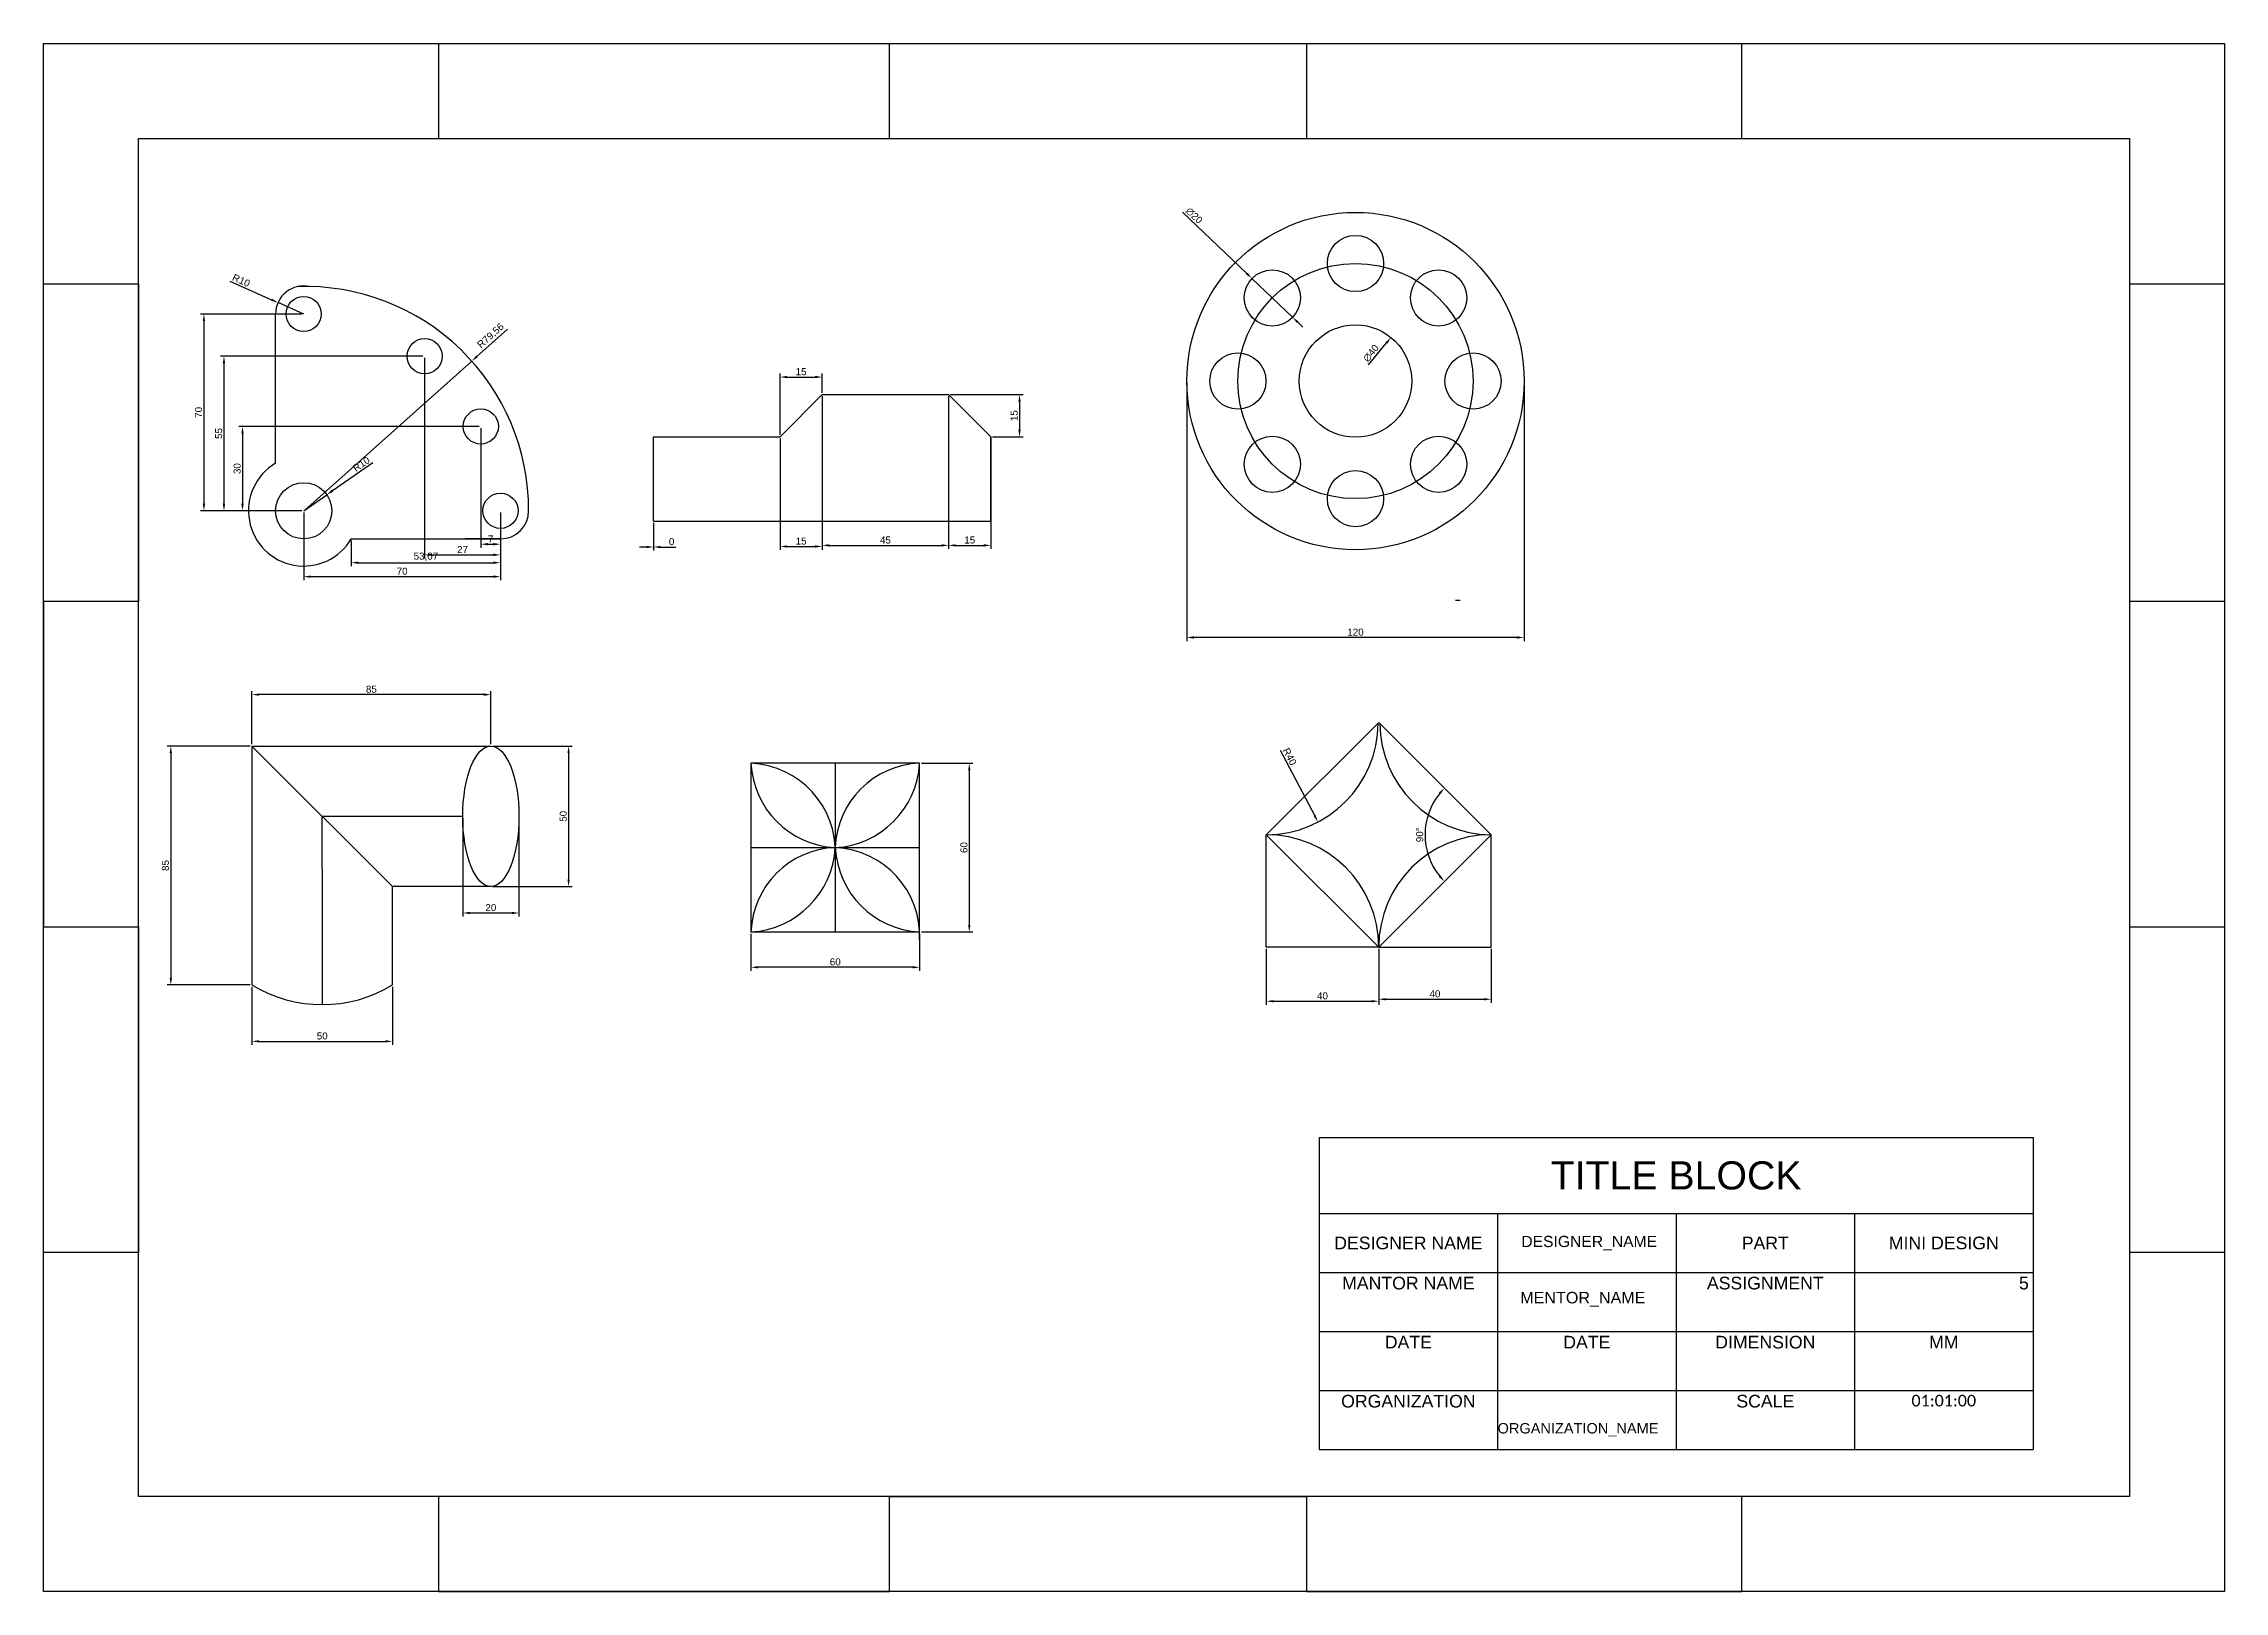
# Model space of a CAD drawing. Header units: millimetres. Extents: x 1757 to 2533, y 1409 to 1959.
import ezdxf

# ---------------------------------------------------------------- set-up
doc = ezdxf.new("R2010")
doc.units = ezdxf.units.MM
doc.styles.get("Standard").update_dxf_attribs({"font": 'arial.ttf'})
doc.dimstyles.new('ISO-25', dxfattribs={"dimtxt": 2.5, "dimasz": 2.5, "dimexe": 1.25, "dimexo": 0.625, "dimtad": 1, "dimtxsty": 'Standard', "dimcen": 2.5, "dimadec": 0, "dimazin": 0, "dimtfac": 1, "dimtmove": 0, "dimatfit": 3, "dimfxl": 1, "dimarcsym": 0})

# ---------------------------------------------------------------- blocks, each defined once
blk = doc.blocks.new('*D2')
at = {"color": 0, "lineweight": -2, "transparency": 16777216}
for p, q in [((1849.19, 1862.97), (1813.06, 1862.97)), ((1814.31, 1860.47), (1814.31, 1795.47)), ((1849.19, 1792.97), (1813.06, 1792.97))]:
    blk.add_line(p, q, dxfattribs=at)
at = {"color": 0, "transparency": 16777216}
for points in [[(1813.89, 1860.47), (1814.72, 1860.47), (1814.31, 1862.97)], [(1813.89, 1795.47), (1814.72, 1795.47), (1814.31, 1792.97)]]:
    blk.add_solid(points, dxfattribs=at)
at = {"layer": 'Defpoints', "color": 0, "transparency": 16777216}
for p in [(1849.82, 1862.97), (1814.31, 1792.97), (1849.82, 1792.97)]:
    blk.add_point(p, dxfattribs=at)
at = {"color": 0, "transparency": 16777216, "insert": (1812.41, 1827.97), "char_height": 2.5, "attachment_point": 5, "rotation": 90}
blk.add_mtext('70', dxfattribs=at)
blk = doc.blocks.new('*D3')
at = {"color": 0, "lineweight": -2, "transparency": 16777216}
for p, q in [((1892.19, 1847.97), (1820.19, 1847.97)), ((1821.44, 1845.47), (1821.44, 1795.47)), ((1849.19, 1792.97), (1820.19, 1792.97))]:
    blk.add_line(p, q, dxfattribs=at)
at = {"color": 0, "transparency": 16777216}
for points in [[(1821.02, 1845.47), (1821.86, 1845.47), (1821.44, 1847.97)], [(1821.02, 1795.47), (1821.86, 1795.47), (1821.44, 1792.97)]]:
    blk.add_solid(points, dxfattribs=at)
at = {"layer": 'Defpoints', "color": 0, "transparency": 16777216}
for p in [(1892.82, 1847.97), (1821.44, 1792.97), (1849.82, 1792.97)]:
    blk.add_point(p, dxfattribs=at)
at = {"color": 0, "transparency": 16777216, "insert": (1819.55, 1820.47), "char_height": 2.5, "attachment_point": 5, "rotation": 90}
blk.add_mtext('55', dxfattribs=at)
blk = doc.blocks.new('*D4')
at = {"color": 0, "lineweight": -2, "transparency": 16777216}
for p, q in [((1912.19, 1822.97), (1826.78, 1822.97)), ((1828.03, 1820.47), (1828.03, 1795.47)), ((1849.19, 1792.97), (1826.78, 1792.97))]:
    blk.add_line(p, q, dxfattribs=at)
at = {"color": 0, "transparency": 16777216}
for points in [[(1827.61, 1820.47), (1828.44, 1820.47), (1828.03, 1822.97)], [(1827.61, 1795.47), (1828.44, 1795.47), (1828.03, 1792.97)]]:
    blk.add_solid(points, dxfattribs=at)
at = {"layer": 'Defpoints', "color": 0, "transparency": 16777216}
for p in [(1912.82, 1822.97), (1828.03, 1792.97), (1849.82, 1792.97)]:
    blk.add_point(p, dxfattribs=at)
at = {"color": 0, "transparency": 16777216, "insert": (1826.12, 1807.97), "char_height": 2.5, "attachment_point": 5, "rotation": 90}
blk.add_mtext('30', dxfattribs=at)
blk = doc.blocks.new('*D5')
at = {"color": 0, "lineweight": -2, "transparency": 16777216}
for p, q in [((1874.37, 1810.06), (1860.08, 1800.11)), ((1849.82, 1792.97), (1858.03, 1798.68))]:
    blk.add_line(p, q, dxfattribs=at)
at = {"color": 0, "transparency": 16777216}
blk.add_solid([(1859.84, 1800.45), (1860.32, 1799.76), (1858.03, 1798.68)], dxfattribs=at)
at = {"layer": 'Defpoints', "color": 0, "transparency": 16777216}
for p in [(1849.82, 1792.97), (1858.03, 1798.68)]:
    blk.add_point(p, dxfattribs=at)
at = {"color": 0, "transparency": 16777216, "insert": (1870.33, 1809.56), "char_height": 2.5, "attachment_point": 5, "rotation": 34.83233}
blk.add_mtext('R10', dxfattribs=at)
blk = doc.blocks.new('*D6')
at = {"color": 0, "lineweight": -2, "transparency": 16777216}
for p, q in [((1849.82, 1792.34), (1849.82, 1768.29)), ((1919.82, 1792.34), (1919.82, 1768.29)), ((1852.32, 1769.54), (1917.32, 1769.54))]:
    blk.add_line(p, q, dxfattribs=at)
at = {"color": 0, "transparency": 16777216}
for points in [[(1852.32, 1769.96), (1852.32, 1769.13), (1849.82, 1769.54)], [(1917.32, 1769.96), (1917.32, 1769.13), (1919.82, 1769.54)]]:
    blk.add_solid(points, dxfattribs=at)
at = {"layer": 'Defpoints', "color": 0, "transparency": 16777216}
for p in [(1849.82, 1792.97), (1919.82, 1792.97), (1919.82, 1769.54)]:
    blk.add_point(p, dxfattribs=at)
at = {"color": 0, "transparency": 16777216, "insert": (1884.82, 1771.44), "char_height": 2.5, "attachment_point": 5}
blk.add_mtext('70', dxfattribs=at)
blk = doc.blocks.new('*D7')
at = {"color": 0, "lineweight": -2, "transparency": 16777216}
for p, q in [((1892.82, 1847.34), (1892.82, 1776.04)), ((1895.32, 1777.29), (1917.32, 1777.29)), ((1919.82, 1782.34), (1919.82, 1776.04))]:
    blk.add_line(p, q, dxfattribs=at)
at = {"color": 0, "transparency": 16777216}
for points in [[(1895.32, 1777.7), (1895.32, 1776.87), (1892.82, 1777.29)], [(1917.32, 1777.7), (1917.32, 1776.87), (1919.82, 1777.29)]]:
    blk.add_solid(points, dxfattribs=at)
at = {"layer": 'Defpoints', "color": 0, "transparency": 16777216}
for p in [(1892.82, 1847.97), (1919.82, 1782.97), (1919.82, 1777.29)]:
    blk.add_point(p, dxfattribs=at)
at = {"color": 0, "transparency": 16777216, "insert": (1906.32, 1779.17), "char_height": 2.5, "attachment_point": 5}
blk.add_mtext('27', dxfattribs=at)
blk = doc.blocks.new('*D8')
at = {"color": 0, "lineweight": -2, "transparency": 16777216}
for p, q in [((1912.82, 1822.34), (1912.82, 1779.83)), ((1919.82, 1792.34), (1919.82, 1779.83)), ((1915.32, 1781.08), (1917.32, 1781.08))]:
    blk.add_line(p, q, dxfattribs=at)
at = {"color": 0, "transparency": 16777216}
for points in [[(1915.32, 1781.5), (1915.32, 1780.67), (1912.82, 1781.08)], [(1917.32, 1781.5), (1917.32, 1780.67), (1919.82, 1781.08)]]:
    blk.add_solid(points, dxfattribs=at)
at = {"layer": 'Defpoints', "color": 0, "transparency": 16777216}
for p in [(1912.82, 1822.97), (1919.82, 1792.97), (1919.82, 1781.08)]:
    blk.add_point(p, dxfattribs=at)
at = {"color": 0, "transparency": 16777216, "insert": (1916.32, 1782.96), "char_height": 2.5, "attachment_point": 5}
blk.add_mtext('7', dxfattribs=at)
blk = doc.blocks.new('*D9')
at = {"color": 0, "lineweight": -2, "transparency": 16777216}
for p, q in [((1922.32, 1857.6), (1911.45, 1847.88)), ((1850.26, 1793.21), (1909.59, 1846.22))]:
    blk.add_line(p, q, dxfattribs=at)
at = {"color": 0, "transparency": 16777216}
blk.add_solid([(1911.17, 1848.19), (1911.73, 1847.57), (1909.59, 1846.22)], dxfattribs=at)
at = {"layer": 'Defpoints', "color": 0, "transparency": 16777216}
for p in [(1909.59, 1846.22), (1850.26, 1793.21)]:
    blk.add_point(p, dxfattribs=at)
at = {"color": 0, "transparency": 16777216, "insert": (1916.4, 1855.16), "char_height": 2.5, "attachment_point": 5, "rotation": 41.78082}
blk.add_mtext('R79,56', dxfattribs=at)
blk = doc.blocks.new('*D10')
at = {"color": 0, "lineweight": -2, "transparency": 16777216}
for p, q in [((1823.51, 1874.64), (1838.39, 1868.04)), ((1849.82, 1862.97), (1840.68, 1867.02))]:
    blk.add_line(p, q, dxfattribs=at)
at = {"color": 0, "transparency": 16777216}
blk.add_solid([(1838.56, 1868.42), (1838.22, 1867.65), (1840.68, 1867.02)], dxfattribs=at)
at = {"layer": 'Defpoints', "color": 0, "transparency": 16777216}
for p in [(1840.68, 1867.02), (1849.82, 1862.97)]:
    blk.add_point(p, dxfattribs=at)
at = {"color": 0, "transparency": 16777216, "insert": (1827.58, 1874.91), "char_height": 2.5, "attachment_point": 5, "rotation": 336.07832}
blk.add_mtext('R10', dxfattribs=at)
blk = doc.blocks.new('*D11')
at = {"color": 0, "lineweight": -2, "transparency": 16777216}
for p, q in [((1866.74, 1782.34), (1866.74, 1773.24)), ((1919.82, 1782.34), (1919.82, 1773.24)), ((1869.24, 1774.49), (1917.32, 1774.49))]:
    blk.add_line(p, q, dxfattribs=at)
at = {"color": 0, "transparency": 16777216}
for points in [[(1869.24, 1774.91), (1869.24, 1774.08), (1866.74, 1774.49)], [(1917.32, 1774.91), (1917.32, 1774.08), (1919.82, 1774.49)]]:
    blk.add_solid(points, dxfattribs=at)
at = {"layer": 'Defpoints', "color": 0, "transparency": 16777216}
for p in [(1866.74, 1782.97), (1919.82, 1782.97), (1919.82, 1774.49)]:
    blk.add_point(p, dxfattribs=at)
at = {"color": 0, "transparency": 16777216, "insert": (1893.28, 1776.62), "char_height": 2.5, "attachment_point": 5}
blk.add_mtext('53,07', dxfattribs=at)
blk = doc.blocks.new('*D12')
at = {"color": 0, "lineweight": -2, "transparency": 16777216}
for p, q in [((1974.27, 1788.69), (1974.27, 1778.83)), ((1974.27, 1788.69), (1974.27, 1778.83)), ((1971.77, 1780.08), (1969.27, 1780.08)), ((1976.77, 1780.08), (1982.15, 1780.08))]:
    blk.add_line(p, q, dxfattribs=at)
at = {"color": 0, "transparency": 16777216}
for points in [[(1971.77, 1780.5), (1971.77, 1779.66), (1974.27, 1780.08)], [(1976.77, 1780.5), (1976.77, 1779.66), (1974.27, 1780.08)]]:
    blk.add_solid(points, dxfattribs=at)
at = {"layer": 'Defpoints', "color": 0, "transparency": 16777216}
for p in [(1974.27, 1789.31), (1974.27, 1789.31), (1974.27, 1780.08)]:
    blk.add_point(p, dxfattribs=at)
at = {"color": 0, "transparency": 16777216, "insert": (1980.71, 1781.98), "char_height": 2.5, "attachment_point": 5}
blk.add_mtext('0', dxfattribs=at)
blk = doc.blocks.new('*D13')
at = {"color": 0, "lineweight": -2, "transparency": 16777216}
for p, q in [((2034.27, 1833.69), (2034.27, 1779.02)), ((2019.27, 1818.69), (2019.27, 1779.02)), ((2021.77, 1780.27), (2031.77, 1780.27))]:
    blk.add_line(p, q, dxfattribs=at)
at = {"color": 0, "transparency": 16777216}
for points in [[(2021.77, 1780.69), (2021.77, 1779.86), (2019.27, 1780.27)], [(2031.77, 1780.69), (2031.77, 1779.86), (2034.27, 1780.27)]]:
    blk.add_solid(points, dxfattribs=at)
at = {"layer": 'Defpoints', "color": 0, "transparency": 16777216}
for p in [(2034.27, 1834.31), (2019.27, 1819.31), (2034.27, 1780.27)]:
    blk.add_point(p, dxfattribs=at)
at = {"color": 0, "transparency": 16777216, "insert": (2026.77, 1782.18), "char_height": 2.5, "attachment_point": 5}
blk.add_mtext('15', dxfattribs=at)
blk = doc.blocks.new('*D14')
at = {"color": 0, "lineweight": -2, "transparency": 16777216}
for p, q in [((2034.27, 1833.69), (2034.27, 1779.41)), ((2079.27, 1833.69), (2079.27, 1779.41)), ((2036.77, 1780.66), (2076.77, 1780.66))]:
    blk.add_line(p, q, dxfattribs=at)
at = {"color": 0, "transparency": 16777216}
for points in [[(2036.77, 1781.08), (2036.77, 1780.24), (2034.27, 1780.66)], [(2076.77, 1781.08), (2076.77, 1780.24), (2079.27, 1780.66)]]:
    blk.add_solid(points, dxfattribs=at)
at = {"layer": 'Defpoints', "color": 0, "transparency": 16777216}
for p in [(2034.27, 1834.31), (2079.27, 1834.31), (2079.27, 1780.66)]:
    blk.add_point(p, dxfattribs=at)
at = {"color": 0, "transparency": 16777216, "insert": (2056.77, 1782.56), "char_height": 2.5, "attachment_point": 5}
blk.add_mtext('45', dxfattribs=at)
blk = doc.blocks.new('*D15')
at = {"color": 0, "lineweight": -2, "transparency": 16777216}
for p, q in [((2079.27, 1833.69), (2079.27, 1779.41)), ((2094.27, 1818.69), (2094.27, 1779.41)), ((2081.77, 1780.66), (2091.77, 1780.66))]:
    blk.add_line(p, q, dxfattribs=at)
at = {"color": 0, "transparency": 16777216}
for points in [[(2081.77, 1781.08), (2081.77, 1780.24), (2079.27, 1780.66)], [(2091.77, 1781.08), (2091.77, 1780.24), (2094.27, 1780.66)]]:
    blk.add_solid(points, dxfattribs=at)
at = {"layer": 'Defpoints', "color": 0, "transparency": 16777216}
for p in [(2079.27, 1834.31), (2094.27, 1819.31), (2094.27, 1780.66)]:
    blk.add_point(p, dxfattribs=at)
at = {"color": 0, "transparency": 16777216, "insert": (2086.77, 1782.56), "char_height": 2.5, "attachment_point": 5}
blk.add_mtext('15', dxfattribs=at)
blk = doc.blocks.new('*D16')
at = {"color": 0, "lineweight": -2, "transparency": 16777216}
for p, q in [((2019.27, 1819.94), (2019.27, 1841.79)), ((2021.77, 1840.54), (2031.77, 1840.54)), ((2034.27, 1834.94), (2034.27, 1841.79))]:
    blk.add_line(p, q, dxfattribs=at)
at = {"color": 0, "transparency": 16777216}
for points in [[(2021.77, 1840.96), (2021.77, 1840.13), (2019.27, 1840.54)], [(2031.77, 1840.96), (2031.77, 1840.13), (2034.27, 1840.54)]]:
    blk.add_solid(points, dxfattribs=at)
at = {"layer": 'Defpoints', "color": 0, "transparency": 16777216}
for p in [(2034.27, 1840.54), (2034.27, 1834.31), (2019.27, 1819.31)]:
    blk.add_point(p, dxfattribs=at)
at = {"color": 0, "transparency": 16777216, "insert": (2026.77, 1842.44), "char_height": 2.5, "attachment_point": 5}
blk.add_mtext('15', dxfattribs=at)
blk = doc.blocks.new('*D17')
at = {"color": 0, "lineweight": -2, "transparency": 16777216}
for p, q in [((2079.89, 1834.31), (2105.74, 1834.31)), ((2104.49, 1831.81), (2104.49, 1821.81)), ((2094.89, 1819.31), (2105.74, 1819.31))]:
    blk.add_line(p, q, dxfattribs=at)
at = {"color": 0, "transparency": 16777216}
for points in [[(2104.07, 1831.81), (2104.91, 1831.81), (2104.49, 1834.31)], [(2104.07, 1821.81), (2104.91, 1821.81), (2104.49, 1819.31)]]:
    blk.add_solid(points, dxfattribs=at)
at = {"layer": 'Defpoints', "color": 0, "transparency": 16777216}
for p in [(2079.27, 1834.31), (2094.27, 1819.31), (2104.49, 1819.31)]:
    blk.add_point(p, dxfattribs=at)
at = {"color": 0, "transparency": 16777216, "insert": (2102.59, 1826.81), "char_height": 2.5, "attachment_point": 5, "rotation": 90}
blk.add_mtext('15', dxfattribs=at)
blk = doc.blocks.new('*U18')
blk.add_circle((0, 0), 10)
blk = doc.blocks.new('*U19')
at = {"color": 0, "linetype": 'ByBlock', "lineweight": -2, "transparency": 16777216}
blk.add_blockref('*U18', (2301.26, 1759.21), dxfattribs=at)
for p, rotation in [((2271.67, 1746.96), 45.00000000000001), ((2330.84, 1746.96), 315), ((2259.42, 1717.38), 90), ((2343.09, 1717.38), 270), ((2271.67, 1687.79), 135), ((2330.84, 1687.79), 225.0000000000001), ((2301.26, 1675.54), 180)]:
    blk.add_blockref('*U18', p, dxfattribs=dict(at, rotation=rotation))
blk = doc.blocks.new('*D20')
at = {"color": 0, "lineweight": -2, "transparency": 16777216}
blk.add_line((2228.69, 1844.86), (2235.06, 1852.68), dxfattribs=at)
at = {"color": 0, "transparency": 16777216}
blk.add_solid([(2234.74, 1852.94), (2235.38, 1852.42), (2236.64, 1854.62)], dxfattribs=at)
at = {"layer": 'Defpoints', "color": 0, "transparency": 16777216}
for p in [(2236.64, 1854.62), (2211.37, 1823.61)]:
    blk.add_point(p, dxfattribs=at)
at = {"color": 0, "transparency": 16777216, "insert": (2229.54, 1849.03), "char_height": 2.5, "attachment_point": 5, "rotation": 50.82068}
blk.add_mtext('∅40', dxfattribs=at)
blk = doc.blocks.new('*D21')
at = {"color": 0, "lineweight": -2, "transparency": 16777216}
for p, q in [((2164.01, 1838.49), (2164.01, 1746.64)), ((2284.01, 1838.49), (2284.01, 1746.64)), ((2281.51, 1747.89), (2166.51, 1747.89))]:
    blk.add_line(p, q, dxfattribs=at)
at = {"color": 0, "transparency": 16777216}
for points in [[(2166.51, 1748.31), (2166.51, 1747.47), (2164.01, 1747.89)], [(2281.51, 1748.31), (2281.51, 1747.47), (2284.01, 1747.89)]]:
    blk.add_solid(points, dxfattribs=at)
at = {"layer": 'Defpoints', "color": 0, "transparency": 16777216}
for p in [(2164.01, 1839.12), (2284.01, 1839.12), (2164.01, 1747.89)]:
    blk.add_point(p, dxfattribs=at)
at = {"color": 0, "transparency": 16777216, "insert": (2224.01, 1749.79), "char_height": 2.5, "attachment_point": 5}
blk.add_mtext('120', dxfattribs=at)
blk = doc.blocks.new('*D22')
at = {"color": 0, "lineweight": -2, "transparency": 16777216}
for p, q in [((2162.51, 1899.15), (2185.38, 1877.33)), ((2201.66, 1861.79), (2187.19, 1875.6)), ((2203.47, 1860.07), (2205.27, 1858.34))]:
    blk.add_line(p, q, dxfattribs=at)
at = {"color": 0, "transparency": 16777216}
for points in [[(2185.67, 1877.63), (2185.09, 1877.03), (2187.19, 1875.6)], [(2203.75, 1860.37), (2203.18, 1859.77), (2201.66, 1861.79)]]:
    blk.add_solid(points, dxfattribs=at)
at = {"layer": 'Defpoints', "color": 0, "transparency": 16777216}
for p in [(2187.19, 1875.6), (2201.66, 1861.79)]:
    blk.add_point(p, dxfattribs=at)
at = {"color": 0, "transparency": 16777216, "insert": (2166.6, 1897.97), "char_height": 2.5, "attachment_point": 5, "rotation": 316.33698}
blk.add_mtext('∅20', dxfattribs=at)
blk = doc.blocks.new('*D23')
at = {"color": 0, "lineweight": -2, "transparency": 16777216}
for p, q in [((1906.39, 1683.65), (1906.39, 1648.64)), ((1926.39, 1683.65), (1926.39, 1648.64)), ((1908.89, 1649.89), (1923.89, 1649.89))]:
    blk.add_line(p, q, dxfattribs=at)
at = {"color": 0, "transparency": 16777216}
for points in [[(1908.89, 1650.3), (1908.89, 1649.47), (1906.39, 1649.89)], [(1923.89, 1650.3), (1923.89, 1649.47), (1926.39, 1649.89)]]:
    blk.add_solid(points, dxfattribs=at)
at = {"layer": 'Defpoints', "color": 0, "transparency": 16777216}
for p in [(1906.39, 1684.28), (1926.39, 1684.28), (1926.39, 1649.89)]:
    blk.add_point(p, dxfattribs=at)
at = {"color": 0, "transparency": 16777216, "insert": (1916.39, 1651.79), "char_height": 2.5, "attachment_point": 5}
blk.add_mtext('20', dxfattribs=at)
blk = doc.blocks.new('*D24')
at = {"color": 0, "lineweight": -2, "transparency": 16777216}
for p, q in [((1917.02, 1709.28), (1945.3, 1709.28)), ((1944.05, 1706.78), (1944.05, 1661.78)), ((1917.02, 1659.28), (1945.3, 1659.28))]:
    blk.add_line(p, q, dxfattribs=at)
at = {"color": 0, "transparency": 16777216}
for points in [[(1943.63, 1706.78), (1944.46, 1706.78), (1944.05, 1709.28)], [(1943.63, 1661.78), (1944.46, 1661.78), (1944.05, 1659.28)]]:
    blk.add_solid(points, dxfattribs=at)
at = {"layer": 'Defpoints', "color": 0, "transparency": 16777216}
for p in [(1916.39, 1709.28), (1916.39, 1659.28), (1944.05, 1659.28)]:
    blk.add_point(p, dxfattribs=at)
at = {"color": 0, "transparency": 16777216, "insert": (1942.15, 1684.28), "char_height": 2.5, "attachment_point": 5, "rotation": 90}
blk.add_mtext('50', dxfattribs=at)
blk = doc.blocks.new('*D25')
at = {"color": 0, "lineweight": -2, "transparency": 16777216}
for p, q in [((1831.39, 1709.9), (1831.39, 1728.82)), ((1913.89, 1727.57), (1833.89, 1727.57)), ((1916.39, 1709.9), (1916.39, 1728.82))]:
    blk.add_line(p, q, dxfattribs=at)
at = {"color": 0, "transparency": 16777216}
for points in [[(1833.89, 1727.99), (1833.89, 1727.15), (1831.39, 1727.57)], [(1913.89, 1727.99), (1913.89, 1727.15), (1916.39, 1727.57)]]:
    blk.add_solid(points, dxfattribs=at)
at = {"layer": 'Defpoints', "color": 0, "transparency": 16777216}
for p in [(1831.39, 1727.57), (1831.39, 1709.28), (1916.39, 1709.28)]:
    blk.add_point(p, dxfattribs=at)
at = {"color": 0, "transparency": 16777216, "insert": (1873.89, 1729.47), "char_height": 2.5, "attachment_point": 5}
blk.add_mtext('85', dxfattribs=at)
blk = doc.blocks.new('*D26')
at = {"color": 0, "lineweight": -2, "transparency": 16777216}
for p, q in [((1830.77, 1709.28), (1801.28, 1709.28)), ((1802.53, 1706.78), (1802.53, 1626.78)), ((1830.77, 1624.28), (1801.28, 1624.28))]:
    blk.add_line(p, q, dxfattribs=at)
at = {"color": 0, "transparency": 16777216}
for points in [[(1802.11, 1706.78), (1802.94, 1706.78), (1802.53, 1709.28)], [(1802.11, 1626.78), (1802.94, 1626.78), (1802.53, 1624.28)]]:
    blk.add_solid(points, dxfattribs=at)
at = {"layer": 'Defpoints', "color": 0, "transparency": 16777216}
for p in [(1831.39, 1709.28), (1802.53, 1624.28), (1831.39, 1624.28)]:
    blk.add_point(p, dxfattribs=at)
at = {"color": 0, "transparency": 16777216, "insert": (1800.62, 1666.78), "char_height": 2.5, "attachment_point": 5, "rotation": 90}
blk.add_mtext('85', dxfattribs=at)
blk = doc.blocks.new('*D27')
at = {"color": 0, "lineweight": -2, "transparency": 16777216}
for p, q in [((1831.39, 1623.65), (1831.39, 1602.97)), ((1881.39, 1623.65), (1881.39, 1602.97)), ((1833.89, 1604.22), (1878.89, 1604.22))]:
    blk.add_line(p, q, dxfattribs=at)
at = {"color": 0, "transparency": 16777216}
for points in [[(1833.89, 1604.64), (1833.89, 1603.81), (1831.39, 1604.22)], [(1878.89, 1604.64), (1878.89, 1603.81), (1881.39, 1604.22)]]:
    blk.add_solid(points, dxfattribs=at)
at = {"layer": 'Defpoints', "color": 0, "transparency": 16777216}
for p in [(1831.39, 1624.28), (1881.39, 1624.28), (1881.39, 1604.22)]:
    blk.add_point(p, dxfattribs=at)
at = {"color": 0, "transparency": 16777216, "insert": (1856.39, 1606.12), "char_height": 2.5, "attachment_point": 5}
blk.add_mtext('50', dxfattribs=at)
blk = doc.blocks.new('*D28')
at = {"color": 0, "lineweight": -2, "transparency": 16777216}
for p, q in [((2069.56, 1703.15), (2087.86, 1703.15)), ((2086.61, 1700.65), (2086.61, 1645.65)), ((2069.56, 1643.15), (2087.86, 1643.15))]:
    blk.add_line(p, q, dxfattribs=at)
at = {"color": 0, "transparency": 16777216}
for points in [[(2086.19, 1700.65), (2087.02, 1700.65), (2086.61, 1703.15)], [(2086.19, 1645.65), (2087.02, 1645.65), (2086.61, 1643.15)]]:
    blk.add_solid(points, dxfattribs=at)
at = {"layer": 'Defpoints', "color": 0, "transparency": 16777216}
for p in [(2068.93, 1703.15), (2068.93, 1643.15), (2086.61, 1643.15)]:
    blk.add_point(p, dxfattribs=at)
at = {"color": 0, "transparency": 16777216, "insert": (2084.71, 1673.15), "char_height": 2.5, "attachment_point": 5, "rotation": 90}
blk.add_mtext('60', dxfattribs=at)
blk = doc.blocks.new('*D29')
at = {"color": 0, "lineweight": -2, "transparency": 16777216}
for p, q in [((2008.93, 1642.52), (2008.93, 1629.32)), ((2068.93, 1642.52), (2068.93, 1629.32)), ((2066.43, 1630.57), (2011.43, 1630.57))]:
    blk.add_line(p, q, dxfattribs=at)
at = {"color": 0, "transparency": 16777216}
for points in [[(2011.43, 1630.99), (2011.43, 1630.15), (2008.93, 1630.57)], [(2066.43, 1630.99), (2066.43, 1630.15), (2068.93, 1630.57)]]:
    blk.add_solid(points, dxfattribs=at)
at = {"layer": 'Defpoints', "color": 0, "transparency": 16777216}
for p in [(2008.93, 1643.15), (2068.93, 1643.15), (2008.93, 1630.57)]:
    blk.add_point(p, dxfattribs=at)
at = {"color": 0, "transparency": 16777216, "insert": (2038.93, 1632.47), "char_height": 2.5, "attachment_point": 5}
blk.add_mtext('60', dxfattribs=at)
blk = doc.blocks.new('*D30')
at = {"color": 0, "lineweight": -2, "transparency": 16777216}
blk.add_arc((2272.24, 1677.7), 23.47, 141.10664, 218.89336, dxfattribs=at)
at = {"color": 0, "transparency": 16777216}
for points in [[(2253.67, 1692.72), (2254.29, 1692.16), (2255.65, 1694.3)], [(2254.29, 1663.25), (2253.67, 1662.69), (2255.65, 1661.11)]]:
    blk.add_solid(points, dxfattribs=at)
at = {"layer": 'Defpoints', "color": 0, "transparency": 16777216}
for p in [(2232.28, 1717.66), (2249.57, 1683.78), (2272.28, 1677.75), (2272.28, 1677.66), (2232.28, 1637.75)]:
    blk.add_point(p, dxfattribs=at)
at = {"color": 0, "transparency": 16777216, "insert": (2246.87, 1677.7), "char_height": 2.5, "attachment_point": 5, "rotation": 90}
blk.add_mtext('90°', dxfattribs=at)
blk = doc.blocks.new('*D31')
at = {"color": 0, "lineweight": -2, "transparency": 16777216}
for p, q in [((2192.28, 1637.12), (2192.28, 1617.24)), ((2232.28, 1637.12), (2232.28, 1617.24)), ((2194.78, 1618.49), (2229.78, 1618.49))]:
    blk.add_line(p, q, dxfattribs=at)
at = {"color": 0, "transparency": 16777216}
for points in [[(2194.78, 1618.91), (2194.78, 1618.08), (2192.28, 1618.49)], [(2229.78, 1618.91), (2229.78, 1618.08), (2232.28, 1618.49)]]:
    blk.add_solid(points, dxfattribs=at)
at = {"layer": 'Defpoints', "color": 0, "transparency": 16777216}
for p in [(2192.28, 1637.75), (2232.28, 1637.75), (2232.28, 1618.49)]:
    blk.add_point(p, dxfattribs=at)
at = {"color": 0, "transparency": 16777216, "insert": (2212.28, 1620.39), "char_height": 2.5, "attachment_point": 5}
blk.add_mtext('40', dxfattribs=at)
blk = doc.blocks.new('*D32')
at = {"color": 0, "lineweight": -2, "transparency": 16777216}
for p, q in [((2232.28, 1637.12), (2232.28, 1617.95)), ((2272.28, 1637.12), (2272.28, 1617.95)), ((2234.78, 1619.2), (2269.78, 1619.2))]:
    blk.add_line(p, q, dxfattribs=at)
at = {"color": 0, "transparency": 16777216}
for points in [[(2234.78, 1619.62), (2234.78, 1618.78), (2232.28, 1619.2)], [(2269.78, 1619.62), (2269.78, 1618.78), (2272.28, 1619.2)]]:
    blk.add_solid(points, dxfattribs=at)
at = {"layer": 'Defpoints', "color": 0, "transparency": 16777216}
for p in [(2232.28, 1637.75), (2272.28, 1637.75), (2272.28, 1619.2)]:
    blk.add_point(p, dxfattribs=at)
at = {"color": 0, "transparency": 16777216, "insert": (2252.28, 1621.1), "char_height": 2.5, "attachment_point": 5}
blk.add_mtext('40', dxfattribs=at)
blk = doc.blocks.new('*D33')
at = {"color": 0, "lineweight": -2, "transparency": 16777216}
blk.add_line((2197.25, 1707.83), (2209.51, 1684.45), dxfattribs=at)
at = {"color": 0, "transparency": 16777216}
blk.add_solid([(2209.88, 1684.65), (2209.14, 1684.26), (2210.67, 1682.24)], dxfattribs=at)
at = {"layer": 'Defpoints', "color": 0, "transparency": 16777216}
for p in [(2192.09, 1717.66), (2210.67, 1682.24)]:
    blk.add_point(p, dxfattribs=at)
at = {"color": 0, "transparency": 16777216, "insert": (2200.61, 1705.52), "char_height": 2.5, "attachment_point": 5, "rotation": 297.67085}
blk.add_mtext('R40', dxfattribs=at)
blk = doc.blocks.new('*T35')
at = {"color": 0, "linetype": 'ByBlock', "lineweight": -2, "transparency": 16777216}
for p, q in [((0, 0), (254, 0)), ((0, 0), (0, -111)), ((254, 0), (254, -111)), ((0, -27), (254, -27)), ((63.5, -27), (63.5, -111)), ((127, -27), (127, -111)), ((190.5, -27), (190.5, -111)), ((0, -48), (254, -48)), ((0, -69), (254, -69)), ((0, -90), (254, -90)), ((0, -111), (254, -111))]:
    blk.add_line(p, q, dxfattribs=at)
at = {"color": 0, "transparency": 16777216}
for s, insert, char_height, width, attachment_point in [('TITLE BLOCK', (127, -13.5), 10, 251, 5), ('DESIGNER NAME', (31.75, -37.5), 4.5, 60.5, 5), ('PART', (158.75, -37.5), 4.5, 60.5, 5), ('MINI DESIGN', (222.25, -37.5), 4.5, 60.5, 5), ('MANTOR NAME', (31.75, -49.5), 4.5, 60.5, 2), ('ASSIGNMENT', (158.75, -49.5), 4.5, 60.5, 2), ('5', (252.5, -49.5), 4.5, 60.5, 3), ('DATE', (31.75, -70.5), 4.5, 60.5, 2), ('DATE', (95.25, -70.5), 4.5, 60.5, 2), ('DIMENSION', (158.75, -70.5), 4.5, 60.5, 2), ('MM', (222.25, -70.5), 4.5, 60.5, 2), ('ORGANIZATION', (31.75, -91.5), 4.5, 60.5, 2), ('SCALE', (158.75, -91.5), 4.5, 60.5, 2), ('{\\fCalibri|b0|i0|c0|p34;\\H0.91667x;\\C256;01:01:00', (222.25, -91.5), 4.5, 60.5, 2)]:
    blk.add_mtext(s, dxfattribs=dict(at, insert=insert, char_height=char_height, width=width, attachment_point=attachment_point))

msp = doc.modelspace()

# ---------------------------------------------------------------- linework, layer by layer
for p, q in [((1897.755, 1959.16), (1897.755, 1925.412)), ((2058.269, 1925.412), (2058.269, 1959.16)), ((2058.269, 1959.16), (2206.63, 1959.16)), ((2206.63, 1959.16), (2206.63, 1925.412)), ((2361.442, 1925.412), (2361.442, 1959.16)), ((1897.755, 1925.412), (2058.269, 1925.412)), ((2206.63, 1925.412), (2361.442, 1925.412)), ((1757.272, 1873.708), (1791.02, 1873.708)), ((1791.02, 1873.708), (1791.02, 1760.691)), ((2499.405, 1873.708), (2533.153, 1873.708)), ((2533.153, 1873.708), (2533.153, 1760.691)), ((1839.817, 1809.892), (1839.817, 1862.967)), ((1969.036, 1850.693), (1969.036, 1850.693)), ((2019.27, 1819.312), (2034.27, 1834.312)), ((2034.27, 1834.312), (2079.27, 1834.312)), ((2079.27, 1834.312), (2094.27, 1819.312)), ((1974.27, 1789.312), (1974.27, 1819.312)), ((1974.27, 1819.312), (2019.27, 1819.312)), ((2094.27, 1789.312), (2094.27, 1819.312)), ((2094.27, 1819.312), (2094.27, 1803.588)), ((1919.817, 1792.967), (1919.817, 1792.967)), ((1974.27, 1789.312), (2094.27, 1789.312)), ((1866.743, 1782.967), (1919.817, 1782.967)), ((1919.817, 1782.967), (1907.298, 1782.967)), ((1919.817, 1782.967), (1919.817, 1782.967)), ((1919.817, 1782.967), (1919.817, 1782.967)), ((1919.817, 1782.967), (1919.817, 1782.967)), ((1791.02, 1760.691), (1757.272, 1760.691)), ((1757.272, 1760.691), (1757.272, 1644.918)), ((2259.63, 1761.16), (2261.269, 1761.16)), ((2533.153, 1760.691), (2499.405, 1760.691)), ((2499.405, 1760.691), (2499.405, 1644.918)), ((2192.283, 1677.662), (2232.283, 1717.662)), ((2232.283, 1717.662), (2272.283, 1677.662)), ((1831.392, 1709.28), (1916.392, 1709.28)), ((1831.392, 1709.28), (1831.392, 1624.28)), ((1831.392, 1709.28), (1881.392, 1659.28)), ((2068.933, 1703.149), (2008.933, 1703.149)), ((2008.933, 1703.149), (2008.933, 1643.149)), ((2068.933, 1703.149), (2008.933, 1703.149)), ((2038.933, 1703.149), (2038.933, 1643.149)), ((2068.933, 1643.149), (2068.933, 1703.149)), ((1856.392, 1665.492), (1856.392, 1684.28)), ((1856.392, 1684.28), (1906.392, 1684.28)), ((2192.283, 1637.745), (2192.283, 1677.745)), ((2192.283, 1677.745), (2232.283, 1637.745)), ((2232.283, 1637.745), (2272.283, 1677.745)), ((2272.283, 1637.745), (2272.283, 1677.745)), ((2008.933, 1673.149), (2068.933, 1673.149)), ((1856.392, 1665.492), (1856.392, 1617.29)), ((1916.392, 1659.28), (1881.392, 1659.28)), ((1881.392, 1624.28), (1881.392, 1659.28)), ((1757.272, 1644.918), (1791.02, 1644.918)), ((1791.02, 1644.918), (1791.02, 1529.144)), ((2499.405, 1644.918), (2533.153, 1644.918)), ((2533.153, 1644.918), (2533.153, 1529.144)), ((2008.933, 1643.149), (2068.933, 1643.149)), ((2232.283, 1637.745), (2192.283, 1637.745)), ((2232.283, 1637.745), (2272.283, 1637.745)), ((2281.483, 1637.077), (2281.483, 1637.077)), ((1791.02, 1529.144), (1757.272, 1529.144)), ((2533.153, 1529.144), (2499.405, 1529.144)), ((1897.755, 1442.299), (1897.755, 1408.551)), ((2058.269, 1408.551), (2058.269, 1442.299)), ((2058.269, 1442.299), (2206.63, 1442.299)), ((2206.63, 1442.299), (2206.63, 1408.551)), ((2361.442, 1408.551), (2361.442, 1442.299)), ((1897.755, 1408.551), (2058.269, 1408.551)), ((2206.63, 1408.551), (2361.442, 1408.551))]:
    msp.add_line(p, q)
for points in [[(1757.272, 1959.16), (2533.153, 1959.16), (2533.153, 1408.551), (1757.272, 1408.551)], [(1791.02, 1925.412), (2499.405, 1925.412), (2499.405, 1442.299), (1791.02, 1442.299)]]:
    msp.add_lwpolyline(points, close=True)
for centre, radius in [((2224.005, 1839.115), 60), ((2224.005, 1839.115), 41.835), ((1849.817, 1862.967), 6.253), ((2224.005, 1839.115), 20), ((2224.005, 1839.115), 20), ((1892.817, 1847.967), 6.253), ((1912.817, 1822.967), 6.253), ((1849.817, 1792.967), 10), ((1919.817, 1792.967), 6.253)]:
    msp.add_circle(centre, radius)
for centre, radius, start, end in [((1849.817, 1862.967), 10, 77.816521, 180), ((1850.257, 1793.208), 79.561, 359.826693, 91.890105), ((1849.817, 1792.967), 19.659, 120.576183, 329.423817), ((1919.817, 1792.967), 10, 270, 360), ((2192.094, 1717.663), 40, 270.270654, 359.727628), ((2272.66, 1717.663), 40, 180.54405, 269.459604), ((2040.549, 1704.765), 31.658, 182.926702, 267.073298), ((2007.548, 1671.763), 31.416, 357.472826, 87.472826), ((2070.048, 1672.033), 31.136, 92.053393, 177.946607), ((2037.116, 1704.966), 31.869, 273.268684, 356.731316), ((2192.283, 1637.745), 40, 0, 90), ((2272.283, 1637.745), 40, 90, 180), ((2040.048, 1642.033), 31.136, 92.053393, 177.946607), ((2007.116, 1674.966), 31.869, 273.268684, 356.731316), ((2037.548, 1641.763), 31.416, 357.472826, 87.472826), ((2070.549, 1674.765), 31.658, 182.926702, 267.073298), ((1856.392, 1665.492), 48.202, 238.758546, 301.241454)]:
    msp.add_arc(centre, radius, start, end)
msp.add_ellipse((1916.392, 1684.28), major_axis=(0, 25), ratio=0.4)

# ---------------------------------------------------------------- block references
for name, p in [('*U19', (-77.25, 121.738)), ('*T35', (2211.074, 1569.968))]:
    msp.add_blockref(name, p)

# ---------------------------------------------------------------- texts
for tag, p, height in [('DESIGNER_NAME', (2283.003, 1531.039), 3.99), ('MENTOR_NAME', (2282.638, 1510.997), 4.1), ('ORGANIZATION_NAME', (2274.574, 1464.72), 3.705)]:
    msp.add_attdef(tag, p, '', height=height)

# ---------------------------------------------------------------- dimensions: what is measured, and where the dimension line sits
for p1, p2, picture, middle in [((2201.657, 1861.793), (2187.189, 1875.601), '*D22', (2165.24, 1896.549)), ((2211.37, 1823.612), (2236.64, 1854.619), '*D20', (2231.071, 1847.784))]:
    dim = msp.add_diameter_dim_2p(p1=p1, p2=p2, dimstyle='ISO-25')
    dim.commit()
    dim.dimension.update_dxf_attribs({"geometry": picture, "text_midpoint": middle, "dimtype": 163})
for center, mpoint, picture, middle in [((1849.817, 1862.967), (1840.676, 1867.022), '*D10', (1826.812, 1873.172)), ((1849.817, 1792.967), (1858.026, 1798.679), '*D5', (1871.413, 1807.995)), ((2192.094, 1717.663), (2210.67, 1682.238), '*D33', (2198.924, 1704.638))]:
    dim = msp.add_radius_dim(center=center, mpoint=mpoint, dimstyle='ISO-25')
    dim.commit()
    dim.dimension.update_dxf_attribs({"geometry": picture, "text_midpoint": middle, "dimtype": 164})
for base, p1, p2, picture, middle in [((1814.307, 1792.967), (1849.817, 1862.967), (1849.817, 1792.967), '*D2', (1812.406, 1827.967)), ((1821.442, 1792.967), (1892.817, 1847.967), (1849.817, 1792.967), '*D3', (1819.545, 1820.467)), ((2104.489, 1819.312), (2079.27, 1834.312), (2094.27, 1819.312), '*D17', (2102.587, 1826.812)), ((1828.027, 1792.967), (1912.817, 1822.967), (1849.817, 1792.967), '*D4', (1826.125, 1807.967)), ((1802.526, 1624.28), (1831.392, 1709.28), (1831.392, 1624.28), '*D26', (1800.624, 1666.78)), ((1944.048, 1659.28), (1916.392, 1709.28), (1916.392, 1659.28), '*D24', (1942.147, 1684.28)), ((2086.607, 1643.149), (2068.933, 1703.149), (2068.933, 1643.149), '*D28', (2084.705, 1673.149))]:
    dim = msp.add_linear_dim(base=base, p1=p1, p2=p2, angle=90, dimstyle='ISO-25')
    dim.commit()
    dim.dimension.update_dxf_attribs({"geometry": picture, "text_midpoint": middle})
dim = msp.add_radius_dim(center=(1850.257, 1793.208), mpoint=(1909.585, 1846.218), dimstyle='ISO-25')
dim.commit()
dim.dimension.update_dxf_attribs({"geometry": '*D9', "text_midpoint": (1916.399, 1855.159)})
for base, p1, p2, picture, middle in [((1919.817, 1777.287), (1892.817, 1847.967), (1919.817, 1782.967), '*D7', (1906.317, 1779.167)), ((2034.27, 1840.542), (2019.27, 1819.312), (2034.27, 1834.312), '*D16', (2026.77, 1842.443)), ((2164.005, 1747.891), (2284.005, 1839.115), (2164.005, 1839.115), '*D21', (2224.005, 1749.792)), ((2034.27, 1780.274), (2019.27, 1819.312), (2034.27, 1834.312), '*D13', (2026.77, 1782.175)), ((2079.27, 1780.66), (2034.27, 1834.312), (2079.27, 1834.312), '*D14', (2056.77, 1782.556)), ((2094.27, 1780.66), (2079.27, 1834.312), (2094.27, 1819.312), '*D15', (2086.77, 1782.561)), ((1919.817, 1781.083), (1912.817, 1822.967), (1919.817, 1792.967), '*D8', (1916.317, 1782.958)), ((1919.817, 1769.542), (1849.817, 1792.967), (1919.817, 1792.967), '*D6', (1884.817, 1771.444)), ((1974.269529383, 1780.080406644), (1974.269529383, 1789.312341285), (1974.269529383, 1789.312341285), '*D12', (1980.70967263, 1781.981839113)), ((1919.817, 1774.492), (1866.743, 1782.967), (1919.817, 1782.967), '*D11', (1893.28, 1776.619)), ((1831.392, 1727.569), (1916.392, 1709.28), (1831.392, 1709.28), '*D25', (1873.892, 1729.47)), ((1926.392, 1649.887), (1906.392, 1684.28), (1926.392, 1684.28), '*D23', (1916.392, 1651.788)), ((2008.933, 1630.572), (2068.933, 1643.149), (2008.933, 1643.149), '*D29', (2038.933, 1632.473)), ((2232.283, 1618.492), (2192.283, 1637.745), (2232.283, 1637.745), '*D31', (2212.283, 1620.394)), ((2272.283, 1619.198), (2232.283, 1637.745), (2272.283, 1637.745), '*D32', (2252.283, 1621.1)), ((1881.392, 1604.223), (1831.392, 1624.28), (1881.392, 1624.28), '*D27', (1856.392, 1606.124))]:
    dim = msp.add_linear_dim(base=base, p1=p1, p2=p2, dimstyle='ISO-25')
    dim.commit()
    dim.dimension.update_dxf_attribs({"geometry": picture, "text_midpoint": middle})
dim = msp.add_angular_dim_2l(base=(2249.574, 1683.778), line1=((2232.283, 1637.745), (2272.283, 1677.745)), line2=((2232.283, 1717.662), (2272.283, 1677.662)), dimstyle='ISO-25')
dim.commit()
dim.dimension.update_dxf_attribs({"geometry": '*D30', "text_midpoint": (2246.873, 1677.704)})

doc.saveas('drawing.dxf')
